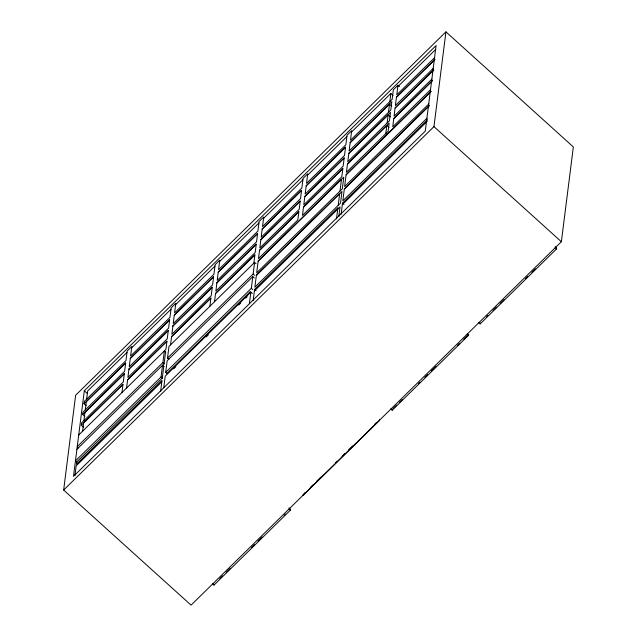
<?xml version="1.0" encoding="UTF-8"?>
<svg xmlns="http://www.w3.org/2000/svg" width="637" height="637" viewBox="0 0 637 637"><rect width="100%" height="100%" fill="white"/><g stroke="black" fill="none" stroke-linecap="round" stroke-linejoin="round"><path stroke-width="0.96" d="M63.652 490.044L75.628 395.266L445.932 31.85L573.348 146.956L561.372 241.734L191.068 605.15L63.652 490.044L433.956 126.628L445.932 31.85M84.299 390.784L73.494 476.357L425.277 131.118L436.09 45.538L84.299 390.784L87.245 393.443M74.959 475.528L76.185 465.838L161.814 381.794M83.527 427.164L81.321 425.174L81.616 422.872L123.275 381.985L124.334 373.577L82.675 414.456L84.88 416.455M82.675 414.456L82.969 412.163L124.621 371.275L125.688 362.867L84.028 403.747L86.234 405.737M84.028 403.747L84.315 401.445L125.975 360.566L127.185 351.003L131.811 346.456L130.609 356.019L169.952 317.409L171.162 307.846L175.788 303.308L174.578 312.863L213.928 274.252L215.131 264.689L219.765 260.151L218.555 269.714L257.897 231.096L259.108 221.533L263.734 216.994L262.532 226.557L301.874 187.939L303.085 178.384L307.711 173.837L306.501 183.4L345.843 144.79L347.054 135.227L351.68 130.681L350.477 140.244L392.137 99.356L393.34 89.801L397.974 85.254L399.439 86.584M82.587 431.201L83.622 423.016L122.965 384.406M83.925 420.595L84.96 412.418L124.303 373.808M85.278 409.886L86.314 401.708L125.656 363.098M86.632 399.176L87.667 390.999L127.01 352.38M121.93 392.591L122.981 384.286L81.321 425.174M126.564 388.044L127.607 379.748L166.958 341.129L165.907 349.434L78.717 435.015M76.91 462.255L75.437 460.925L161.073 376.889L162.539 365.256L164.012 366.586M78.717 447.97L77.244 446.648L162.881 362.604L164.346 350.971L165.819 352.301M160.588 391.548L162.005 380.297L76.376 464.333L76.663 462.032L162.3 377.996L163.813 366.012M165.612 351.735L164.099 363.711L76.91 449.3M163.749 387.774L165.222 376.149L250.851 292.104L252.324 293.434M167.173 373.672L165.7 372.342L167.173 360.717L252.801 276.673L254.274 278.003M168.972 359.395L167.507 358.066L168.972 346.432L254.609 262.396L256.082 263.718M170.533 344.888L171.584 336.591L210.927 297.973L209.884 306.278M214.51 301.731L215.561 293.434L254.904 254.824L253.852 263.121M249.386 303.738L250.851 292.104M165.7 372.342L251.336 288.306L252.801 276.673M167.507 358.066L253.136 274.021L254.609 262.396M212.559 583.818L214 585.116L214.12 584.177M253.16 300.696L254.585 289.445L337.905 207.67L336.479 218.929M214 585.116L290.376 510.157L290.496 509.218L289.055 507.92M338.191 205.377L339.704 193.393L256.385 275.16L254.872 287.144L340.508 203.099L341.973 191.466L256.345 275.51M339.999 191.092L341.512 179.108L258.192 260.875L256.679 272.859L342.308 188.823L343.781 177.19L258.144 261.226M303.156 494.487L303.037 495.427L379.413 420.476L379.533 419.528M338.804 216.596L340.031 206.906L254.394 290.942M341.106 214.39L342.531 203.131L427.459 119.788M385.775 133.651L386.81 125.473L389.016 127.464M387.113 123.052L388.148 114.875L390.354 116.866M388.466 112.343L389.502 104.157L391.707 106.156M389.82 101.633L390.855 93.448L393.061 95.439M397.974 85.254L396.763 94.817L434.705 57.585M390.776 408.922L392.209 410.22L392.328 409.28M392.209 410.22L468.585 335.269L468.705 334.329L463.752 339.187M478.721 322.617L480.155 323.915L480.274 322.967M480.155 323.915L556.531 248.956L556.65 248.016L555.217 246.718M131.644 347.842L170.987 309.224M175.613 304.685L214.956 266.075M219.59 261.528L258.933 222.918M263.559 218.372L302.909 179.761M307.536 175.215L346.878 136.605M351.513 132.066L390.855 93.448M397.799 86.64L435.74 49.399M434.41 59.886L396.477 97.119L395.41 105.527L433.351 68.294M130.29 358.551L169.633 319.941M174.259 315.395L213.602 276.784M218.236 272.238L257.579 233.628M262.205 229.081L301.556 190.471M306.182 185.932L345.525 147.314M350.159 142.776L389.502 104.157M396.445 97.35L435.087 59.424M433.765 69.903L395.123 107.828L394.056 116.237L431.997 79.004M128.937 369.261L168.279 330.651M172.906 326.104L212.256 287.494M216.883 282.955L256.225 244.337M260.852 239.799L300.202 201.181M304.828 196.642L344.171 158.032M348.805 153.485L388.148 114.875M395.091 108.059L433.733 70.134M432.412 80.62L393.77 118.538L392.718 126.843L430.66 89.61M127.591 379.867L166.942 341.249M171.568 336.71L210.911 298.092M215.545 293.553L254.888 254.943M259.514 250.397L298.864 211.787M303.491 207.24L342.833 168.63M347.46 164.083L386.81 125.473M393.754 118.657L432.396 80.74M431.066 91.226L346.138 174.57L344.625 186.545L428.844 103.895M346.098 174.92L431.018 91.569M429.258 105.503L344.338 188.847L342.825 200.83L427.037 118.179M344.291 189.197L429.219 105.853M166.926 373.449L250.245 291.682M173.694 368.823L175.812 366.745M206.181 336.949L208.299 334.871M238.66 305.075L240.778 302.989M245.715 298.14L247.132 296.754M342.34 204.628L427.268 121.285M303.865 493.794L305.274 492.401M310.227 487.544L313.054 484.765M316.589 481.301L320.833 477.137M335.683 462.558L337.1 461.172M342.045 456.315L344.88 453.536M348.415 450.064L352.659 445.9M374.58 424.385L376.698 422.307M219.773 578.619L222.6 575.848M226.143 572.376L230.379 568.212M251.599 547.39L254.426 544.619M257.961 541.147L262.205 536.983M284.126 515.468L285.543 514.075M393.037 408.588L396.572 405.116M399.399 402.337L402.226 399.566M418.493 383.601L419.91 382.216M424.855 377.359L427.682 374.58M431.225 371.108L436.17 366.251M457.39 345.429L459.508 343.351M486.636 316.724L488.053 315.339M493.006 310.474L496.542 307.01M500.077 303.538L504.321 299.374M525.533 278.552L527.659 276.474M531.895 272.31L535.43 268.838M433.956 126.628L561.372 241.734M555.098 247.658L556.531 248.956M342.531 203.131L344.004 204.461M467.144 333.971L468.585 335.269M253.136 274.021L254.609 275.351M254.585 289.445L256.05 290.767M251.336 288.306L252.801 289.636M162.881 362.604L164.346 363.934M161.073 376.889L162.546 378.219M288.935 508.867L290.376 510.157M128.961 369.03L127.902 377.446L167.244 338.828L168.311 330.42L128.961 369.03M130.314 358.32L129.255 366.729L168.598 328.119L169.665 319.71L130.314 358.32M172.938 325.881L171.871 334.29L211.221 295.672L212.28 287.263L172.938 325.881M174.291 315.164L173.224 323.58L212.575 284.962L213.634 276.554L174.291 315.164M216.914 282.724L215.847 291.133L255.19 252.523L256.257 244.106L216.914 282.724M218.26 272.007L217.201 280.423L256.544 241.805L257.611 233.397L218.26 272.007M259.53 250.277L258.479 258.574L297.829 219.964L298.872 211.667L259.53 250.277M260.883 239.568L259.824 247.976L299.167 209.366L300.226 200.958L260.883 239.568M262.237 228.858L261.178 237.267L300.521 198.656L301.58 190.24L262.237 228.858M303.507 207.121L302.456 215.425L341.798 176.807L342.849 168.51L303.507 207.121M304.86 196.411L303.793 204.819L343.144 166.209L344.203 157.801L304.86 196.411M306.214 185.701L305.147 194.11L344.498 155.5L345.557 147.083L306.214 185.701M347.476 163.964L346.432 172.269L388.092 131.381L389.135 123.084L347.476 163.964M348.829 153.254L347.77 161.663L389.43 120.783L390.489 112.375L348.829 153.254M350.183 142.545L349.124 150.953L390.784 110.074L391.843 101.657L350.183 142.545"/></g></svg>
